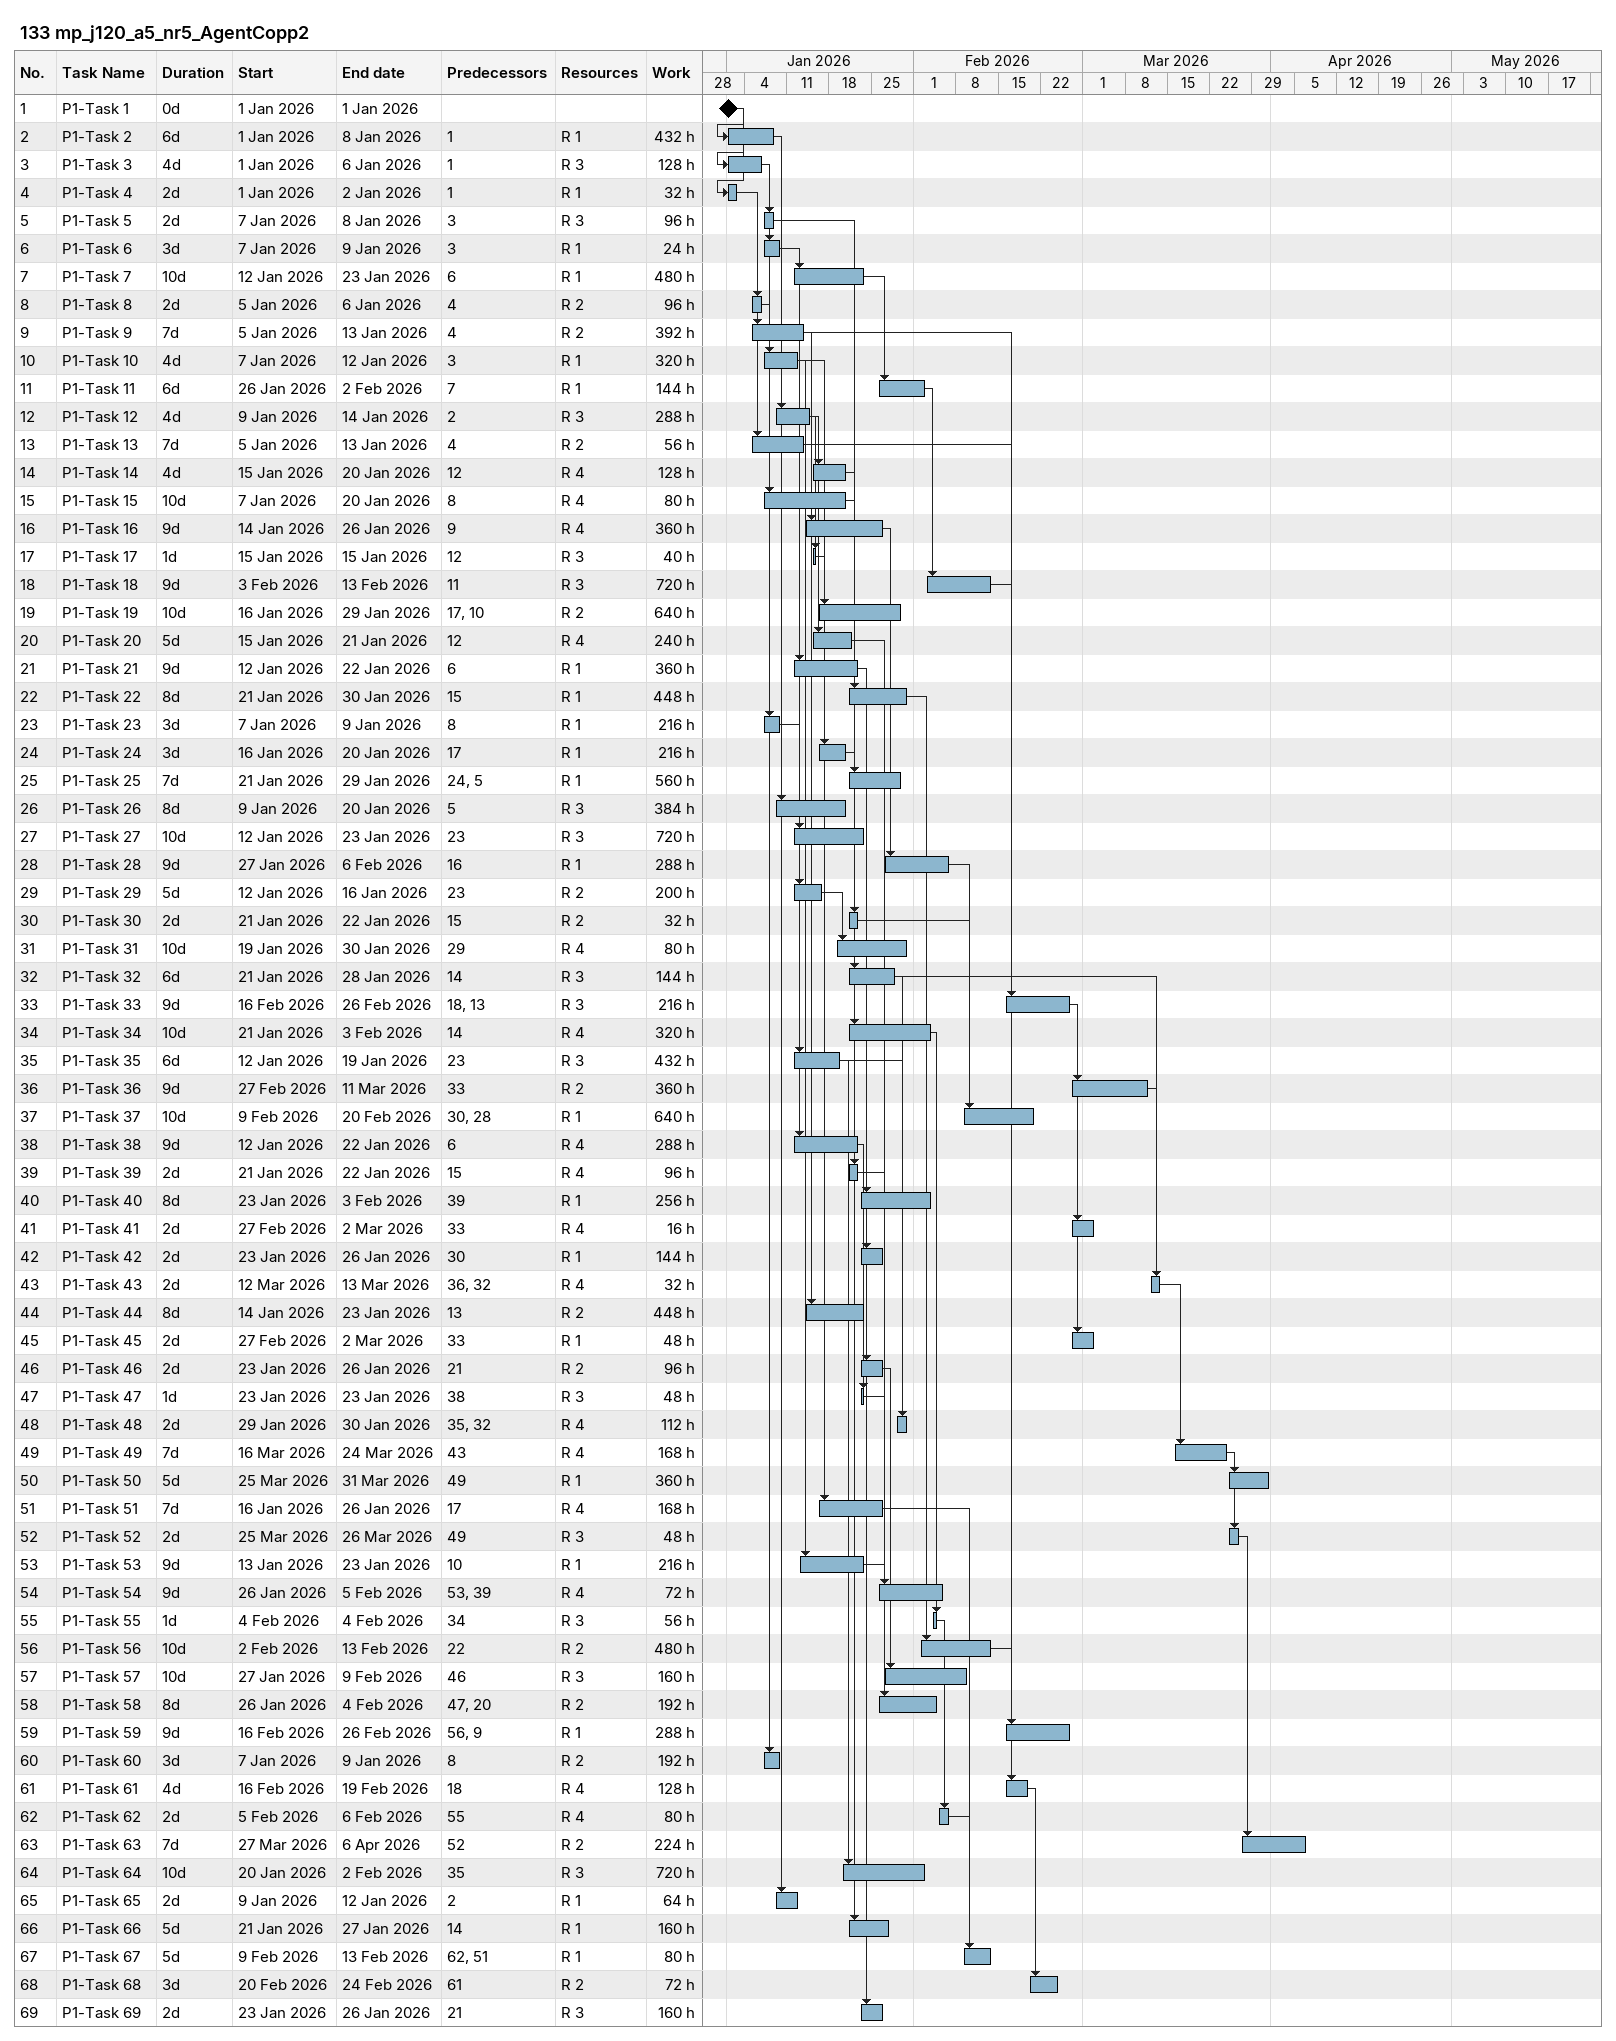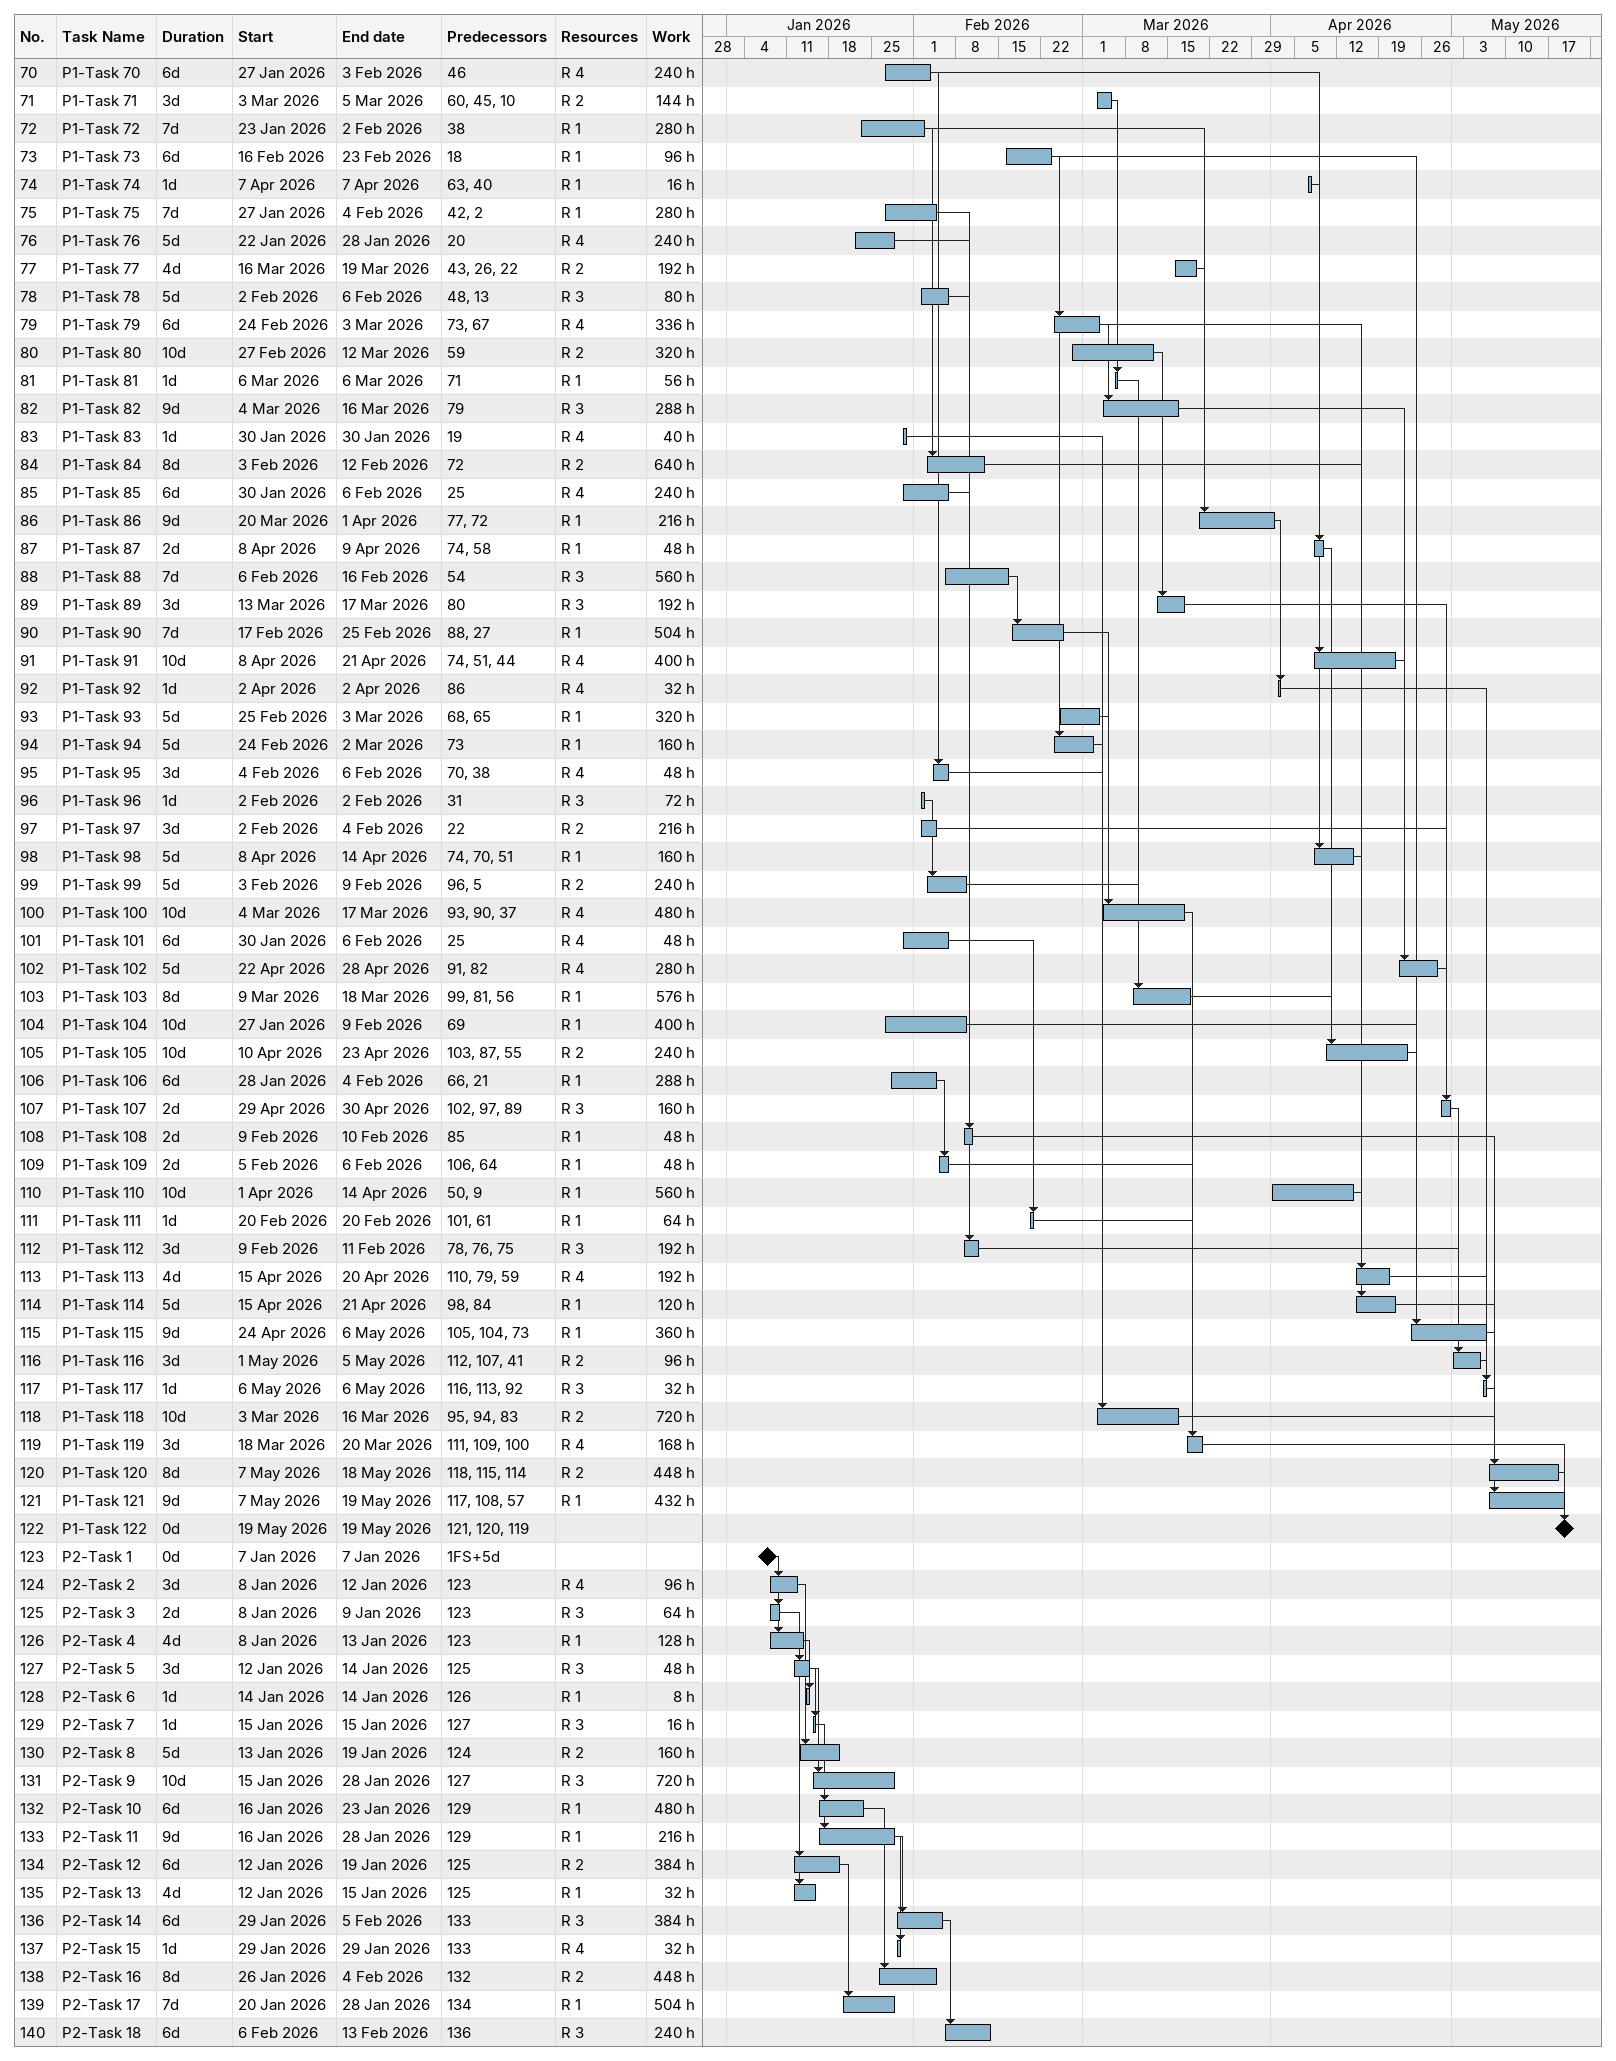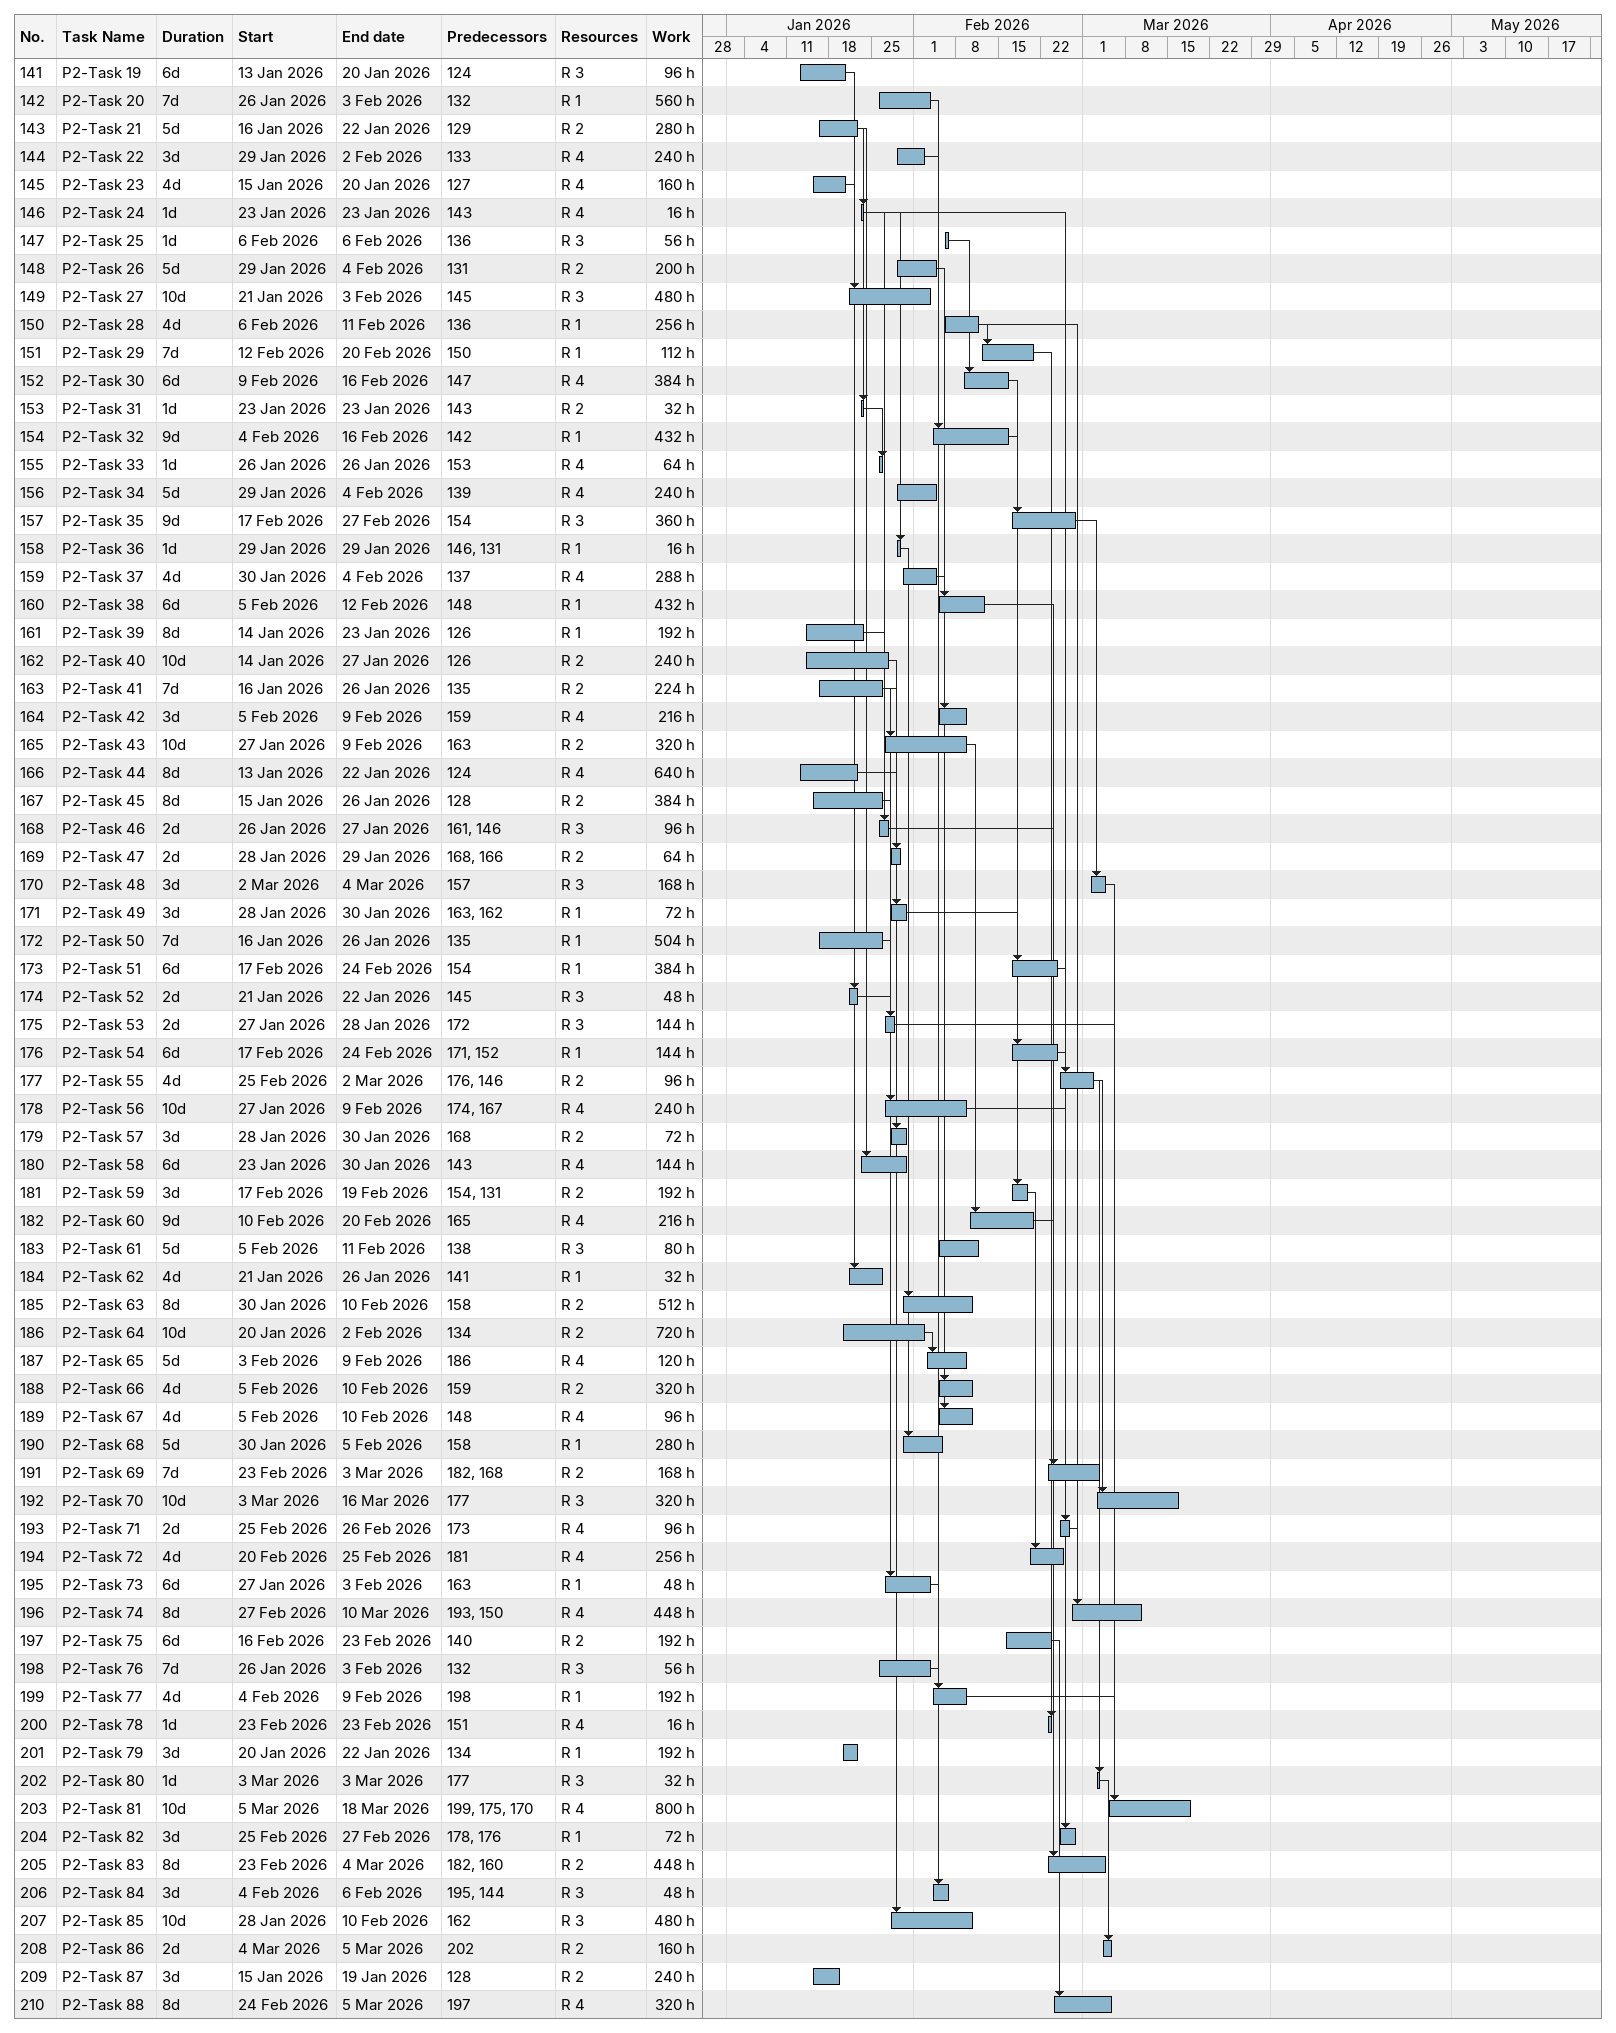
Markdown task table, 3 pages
133 mp_j120_a5_nr5_AgentCopp2

| ID | Task | Duration | Start | Finish | Predecessors | Resources | Work (h) |
|---|---|---|---|---|---|---|---|
| 1 | P1-Task 1 | 0d | 2026-01-01 | 2026-01-01 |  |  |  |
| 2 | P1-Task 2 | 6d | 2026-01-01 | 2026-01-08 | 1 | R 1 | 432 |
| 3 | P1-Task 3 | 4d | 2026-01-01 | 2026-01-06 | 1 | R 3 | 128 |
| 4 | P1-Task 4 | 2d | 2026-01-01 | 2026-01-02 | 1 | R 1 | 32 |
| 5 | P1-Task 5 | 2d | 2026-01-07 | 2026-01-08 | 3 | R 3 | 96 |
| 6 | P1-Task 6 | 3d | 2026-01-07 | 2026-01-09 | 3 | R 1 | 24 |
| 7 | P1-Task 7 | 10d | 2026-01-12 | 2026-01-23 | 6 | R 1 | 480 |
| 8 | P1-Task 8 | 2d | 2026-01-05 | 2026-01-06 | 4 | R 2 | 96 |
| 9 | P1-Task 9 | 7d | 2026-01-05 | 2026-01-13 | 4 | R 2 | 392 |
| 10 | P1-Task 10 | 4d | 2026-01-07 | 2026-01-12 | 3 | R 1 | 320 |
| 11 | P1-Task 11 | 6d | 2026-01-26 | 2026-02-02 | 7 | R 1 | 144 |
| 12 | P1-Task 12 | 4d | 2026-01-09 | 2026-01-14 | 2 | R 3 | 288 |
| 13 | P1-Task 13 | 7d | 2026-01-05 | 2026-01-13 | 4 | R 2 | 56 |
| 14 | P1-Task 14 | 4d | 2026-01-15 | 2026-01-20 | 12 | R 4 | 128 |
| 15 | P1-Task 15 | 10d | 2026-01-07 | 2026-01-20 | 8 | R 4 | 80 |
| 16 | P1-Task 16 | 9d | 2026-01-14 | 2026-01-26 | 9 | R 4 | 360 |
| 17 | P1-Task 17 | 1d | 2026-01-15 | 2026-01-15 | 12 | R 3 | 40 |
| 18 | P1-Task 18 | 9d | 2026-02-03 | 2026-02-13 | 11 | R 3 | 720 |
| 19 | P1-Task 19 | 10d | 2026-01-16 | 2026-01-29 | 17, 10 | R 2 | 640 |
| 20 | P1-Task 20 | 5d | 2026-01-15 | 2026-01-21 | 12 | R 4 | 240 |
| 21 | P1-Task 21 | 9d | 2026-01-12 | 2026-01-22 | 6 | R 1 | 360 |
| 22 | P1-Task 22 | 8d | 2026-01-21 | 2026-01-30 | 15 | R 1 | 448 |
| 23 | P1-Task 23 | 3d | 2026-01-07 | 2026-01-09 | 8 | R 1 | 216 |
| 24 | P1-Task 24 | 3d | 2026-01-16 | 2026-01-20 | 17 | R 1 | 216 |
| 25 | P1-Task 25 | 7d | 2026-01-21 | 2026-01-29 | 24, 5 | R 1 | 560 |
| 26 | P1-Task 26 | 8d | 2026-01-09 | 2026-01-20 | 5 | R 3 | 384 |
| 27 | P1-Task 27 | 10d | 2026-01-12 | 2026-01-23 | 23 | R 3 | 720 |
| 28 | P1-Task 28 | 9d | 2026-01-27 | 2026-02-06 | 16 | R 1 | 288 |
| 29 | P1-Task 29 | 5d | 2026-01-12 | 2026-01-16 | 23 | R 2 | 200 |
| 30 | P1-Task 30 | 2d | 2026-01-21 | 2026-01-22 | 15 | R 2 | 32 |
| 31 | P1-Task 31 | 10d | 2026-01-19 | 2026-01-30 | 29 | R 4 | 80 |
| 32 | P1-Task 32 | 6d | 2026-01-21 | 2026-01-28 | 14 | R 3 | 144 |
| 33 | P1-Task 33 | 9d | 2026-02-16 | 2026-02-26 | 18, 13 | R 3 | 216 |
| 34 | P1-Task 34 | 10d | 2026-01-21 | 2026-02-03 | 14 | R 4 | 320 |
| 35 | P1-Task 35 | 6d | 2026-01-12 | 2026-01-19 | 23 | R 3 | 432 |
| 36 | P1-Task 36 | 9d | 2026-02-27 | 2026-03-11 | 33 | R 2 | 360 |
| 37 | P1-Task 37 | 10d | 2026-02-09 | 2026-02-20 | 30, 28 | R 1 | 640 |
| 38 | P1-Task 38 | 9d | 2026-01-12 | 2026-01-22 | 6 | R 4 | 288 |
| 39 | P1-Task 39 | 2d | 2026-01-21 | 2026-01-22 | 15 | R 4 | 96 |
| 40 | P1-Task 40 | 8d | 2026-01-23 | 2026-02-03 | 39 | R 1 | 256 |
| 41 | P1-Task 41 | 2d | 2026-02-27 | 2026-03-02 | 33 | R 4 | 16 |
| 42 | P1-Task 42 | 2d | 2026-01-23 | 2026-01-26 | 30 | R 1 | 144 |
| 43 | P1-Task 43 | 2d | 2026-03-12 | 2026-03-13 | 36, 32 | R 4 | 32 |
| 44 | P1-Task 44 | 8d | 2026-01-14 | 2026-01-23 | 13 | R 2 | 448 |
| 45 | P1-Task 45 | 2d | 2026-02-27 | 2026-03-02 | 33 | R 1 | 48 |
| 46 | P1-Task 46 | 2d | 2026-01-23 | 2026-01-26 | 21 | R 2 | 96 |
| 47 | P1-Task 47 | 1d | 2026-01-23 | 2026-01-23 | 38 | R 3 | 48 |
| 48 | P1-Task 48 | 2d | 2026-01-29 | 2026-01-30 | 35, 32 | R 4 | 112 |
| 49 | P1-Task 49 | 7d | 2026-03-16 | 2026-03-24 | 43 | R 4 | 168 |
| 50 | P1-Task 50 | 5d | 2026-03-25 | 2026-03-31 | 49 | R 1 | 360 |
| 51 | P1-Task 51 | 7d | 2026-01-16 | 2026-01-26 | 17 | R 4 | 168 |
| 52 | P1-Task 52 | 2d | 2026-03-25 | 2026-03-26 | 49 | R 3 | 48 |
| 53 | P1-Task 53 | 9d | 2026-01-13 | 2026-01-23 | 10 | R 1 | 216 |
| 54 | P1-Task 54 | 9d | 2026-01-26 | 2026-02-05 | 53, 39 | R 4 | 72 |
| 55 | P1-Task 55 | 1d | 2026-02-04 | 2026-02-04 | 34 | R 3 | 56 |
| 56 | P1-Task 56 | 10d | 2026-02-02 | 2026-02-13 | 22 | R 2 | 480 |
| 57 | P1-Task 57 | 10d | 2026-01-27 | 2026-02-09 | 46 | R 3 | 160 |
| 58 | P1-Task 58 | 8d | 2026-01-26 | 2026-02-04 | 47, 20 | R 2 | 192 |
| 59 | P1-Task 59 | 9d | 2026-02-16 | 2026-02-26 | 56, 9 | R 1 | 288 |
| 60 | P1-Task 60 | 3d | 2026-01-07 | 2026-01-09 | 8 | R 2 | 192 |
| 61 | P1-Task 61 | 4d | 2026-02-16 | 2026-02-19 | 18 | R 4 | 128 |
| 62 | P1-Task 62 | 2d | 2026-02-05 | 2026-02-06 | 55 | R 4 | 80 |
| 63 | P1-Task 63 | 7d | 2026-03-27 | 2026-04-06 | 52 | R 2 | 224 |
| 64 | P1-Task 64 | 10d | 2026-01-20 | 2026-02-02 | 35 | R 3 | 720 |
| 65 | P1-Task 65 | 2d | 2026-01-09 | 2026-01-12 | 2 | R 1 | 64 |
| 66 | P1-Task 66 | 5d | 2026-01-21 | 2026-01-27 | 14 | R 1 | 160 |
| 67 | P1-Task 67 | 5d | 2026-02-09 | 2026-02-13 | 62, 51 | R 1 | 80 |
| 68 | P1-Task 68 | 3d | 2026-02-20 | 2026-02-24 | 61 | R 2 | 72 |
| 69 | P1-Task 69 | 2d | 2026-01-23 | 2026-01-26 | 21 | R 3 | 160 |
| 70 | P1-Task 70 | 6d | 2026-01-27 | 2026-02-03 | 46 | R 4 | 240 |
| 71 | P1-Task 71 | 3d | 2026-03-03 | 2026-03-05 | 60, 45, 10 | R 2 | 144 |
| 72 | P1-Task 72 | 7d | 2026-01-23 | 2026-02-02 | 38 | R 1 | 280 |
| 73 | P1-Task 73 | 6d | 2026-02-16 | 2026-02-23 | 18 | R 1 | 96 |
| 74 | P1-Task 74 | 1d | 2026-04-07 | 2026-04-07 | 63, 40 | R 1 | 16 |
| 75 | P1-Task 75 | 7d | 2026-01-27 | 2026-02-04 | 42, 2 | R 1 | 280 |
| 76 | P1-Task 76 | 5d | 2026-01-22 | 2026-01-28 | 20 | R 4 | 240 |
| 77 | P1-Task 77 | 4d | 2026-03-16 | 2026-03-19 | 43, 26, 22 | R 2 | 192 |
| 78 | P1-Task 78 | 5d | 2026-02-02 | 2026-02-06 | 48, 13 | R 3 | 80 |
| 79 | P1-Task 79 | 6d | 2026-02-24 | 2026-03-03 | 73, 67 | R 4 | 336 |
| 80 | P1-Task 80 | 10d | 2026-02-27 | 2026-03-12 | 59 | R 2 | 320 |
| 81 | P1-Task 81 | 1d | 2026-03-06 | 2026-03-06 | 71 | R 1 | 56 |
| 82 | P1-Task 82 | 9d | 2026-03-04 | 2026-03-16 | 79 | R 3 | 288 |
| 83 | P1-Task 83 | 1d | 2026-01-30 | 2026-01-30 | 19 | R 4 | 40 |
| 84 | P1-Task 84 | 8d | 2026-02-03 | 2026-02-12 | 72 | R 2 | 640 |
| 85 | P1-Task 85 | 6d | 2026-01-30 | 2026-02-06 | 25 | R 4 | 240 |
| 86 | P1-Task 86 | 9d | 2026-03-20 | 2026-04-01 | 77, 72 | R 1 | 216 |
| 87 | P1-Task 87 | 2d | 2026-04-08 | 2026-04-09 | 74, 58 | R 1 | 48 |
| 88 | P1-Task 88 | 7d | 2026-02-06 | 2026-02-16 | 54 | R 3 | 560 |
| 89 | P1-Task 89 | 3d | 2026-03-13 | 2026-03-17 | 80 | R 3 | 192 |
| 90 | P1-Task 90 | 7d | 2026-02-17 | 2026-02-25 | 88, 27 | R 1 | 504 |
| 91 | P1-Task 91 | 10d | 2026-04-08 | 2026-04-21 | 74, 51, 44 | R 4 | 400 |
| 92 | P1-Task 92 | 1d | 2026-04-02 | 2026-04-02 | 86 | R 4 | 32 |
| 93 | P1-Task 93 | 5d | 2026-02-25 | 2026-03-03 | 68, 65 | R 1 | 320 |
| 94 | P1-Task 94 | 5d | 2026-02-24 | 2026-03-02 | 73 | R 1 | 160 |
| 95 | P1-Task 95 | 3d | 2026-02-04 | 2026-02-06 | 70, 38 | R 4 | 48 |
| 96 | P1-Task 96 | 1d | 2026-02-02 | 2026-02-02 | 31 | R 3 | 72 |
| 97 | P1-Task 97 | 3d | 2026-02-02 | 2026-02-04 | 22 | R 2 | 216 |
| 98 | P1-Task 98 | 5d | 2026-04-08 | 2026-04-14 | 74, 70, 51 | R 1 | 160 |
| 99 | P1-Task 99 | 5d | 2026-02-03 | 2026-02-09 | 96, 5 | R 2 | 240 |
| 100 | P1-Task 100 | 10d | 2026-03-04 | 2026-03-17 | 93, 90, 37 | R 4 | 480 |
| 101 | P1-Task 101 | 6d | 2026-01-30 | 2026-02-06 | 25 | R 4 | 48 |
| 102 | P1-Task 102 | 5d | 2026-04-22 | 2026-04-28 | 91, 82 | R 4 | 280 |
| 103 | P1-Task 103 | 8d | 2026-03-09 | 2026-03-18 | 99, 81, 56 | R 1 | 576 |
| 104 | P1-Task 104 | 10d | 2026-01-27 | 2026-02-09 | 69 | R 1 | 400 |
| 105 | P1-Task 105 | 10d | 2026-04-10 | 2026-04-23 | 103, 87, 55 | R 2 | 240 |
| 106 | P1-Task 106 | 6d | 2026-01-28 | 2026-02-04 | 66, 21 | R 1 | 288 |
| 107 | P1-Task 107 | 2d | 2026-04-29 | 2026-04-30 | 102, 97, 89 | R 3 | 160 |
| 108 | P1-Task 108 | 2d | 2026-02-09 | 2026-02-10 | 85 | R 1 | 48 |
| 109 | P1-Task 109 | 2d | 2026-02-05 | 2026-02-06 | 106, 64 | R 1 | 48 |
| 110 | P1-Task 110 | 10d | 2026-04-01 | 2026-04-14 | 50, 9 | R 1 | 560 |
| 111 | P1-Task 111 | 1d | 2026-02-20 | 2026-02-20 | 101, 61 | R 1 | 64 |
| 112 | P1-Task 112 | 3d | 2026-02-09 | 2026-02-11 | 78, 76, 75 | R 3 | 192 |
| 113 | P1-Task 113 | 4d | 2026-04-15 | 2026-04-20 | 110, 79, 59 | R 4 | 192 |
| 114 | P1-Task 114 | 5d | 2026-04-15 | 2026-04-21 | 98, 84 | R 1 | 120 |
| 115 | P1-Task 115 | 9d | 2026-04-24 | 2026-05-06 | 105, 104, 73 | R 1 | 360 |
| 116 | P1-Task 116 | 3d | 2026-05-01 | 2026-05-05 | 112, 107, 41 | R 2 | 96 |
| 117 | P1-Task 117 | 1d | 2026-05-06 | 2026-05-06 | 116, 113, 92 | R 3 | 32 |
| 118 | P1-Task 118 | 10d | 2026-03-03 | 2026-03-16 | 95, 94, 83 | R 2 | 720 |
| 119 | P1-Task 119 | 3d | 2026-03-18 | 2026-03-20 | 111, 109, 100 | R 4 | 168 |
| 120 | P1-Task 120 | 8d | 2026-05-07 | 2026-05-18 | 118, 115, 114 | R 2 | 448 |
| 121 | P1-Task 121 | 9d | 2026-05-07 | 2026-05-19 | 117, 108, 57 | R 1 | 432 |
| 122 | P1-Task 122 | 0d | 2026-05-19 | 2026-05-19 | 121, 120, 119 |  |  |
| 123 | P2-Task 1 | 0d | 2026-01-07 | 2026-01-07 | 1FS+5d |  |  |
| 124 | P2-Task 2 | 3d | 2026-01-08 | 2026-01-12 | 123 | R 4 | 96 |
| 125 | P2-Task 3 | 2d | 2026-01-08 | 2026-01-09 | 123 | R 3 | 64 |
| 126 | P2-Task 4 | 4d | 2026-01-08 | 2026-01-13 | 123 | R 1 | 128 |
| 127 | P2-Task 5 | 3d | 2026-01-12 | 2026-01-14 | 125 | R 3 | 48 |
| 128 | P2-Task 6 | 1d | 2026-01-14 | 2026-01-14 | 126 | R 1 | 8 |
| 129 | P2-Task 7 | 1d | 2026-01-15 | 2026-01-15 | 127 | R 3 | 16 |
| 130 | P2-Task 8 | 5d | 2026-01-13 | 2026-01-19 | 124 | R 2 | 160 |
| 131 | P2-Task 9 | 10d | 2026-01-15 | 2026-01-28 | 127 | R 3 | 720 |
| 132 | P2-Task 10 | 6d | 2026-01-16 | 2026-01-23 | 129 | R 1 | 480 |
| 133 | P2-Task 11 | 9d | 2026-01-16 | 2026-01-28 | 129 | R 1 | 216 |
| 134 | P2-Task 12 | 6d | 2026-01-12 | 2026-01-19 | 125 | R 2 | 384 |
| 135 | P2-Task 13 | 4d | 2026-01-12 | 2026-01-15 | 125 | R 1 | 32 |
| 136 | P2-Task 14 | 6d | 2026-01-29 | 2026-02-05 | 133 | R 3 | 384 |
| 137 | P2-Task 15 | 1d | 2026-01-29 | 2026-01-29 | 133 | R 4 | 32 |
| 138 | P2-Task 16 | 8d | 2026-01-26 | 2026-02-04 | 132 | R 2 | 448 |
| 139 | P2-Task 17 | 7d | 2026-01-20 | 2026-01-28 | 134 | R 1 | 504 |
| 140 | P2-Task 18 | 6d | 2026-02-06 | 2026-02-13 | 136 | R 3 | 240 |
| 141 | P2-Task 19 | 6d | 2026-01-13 | 2026-01-20 | 124 | R 3 | 96 |
| 142 | P2-Task 20 | 7d | 2026-01-26 | 2026-02-03 | 132 | R 1 | 560 |
| 143 | P2-Task 21 | 5d | 2026-01-16 | 2026-01-22 | 129 | R 2 | 280 |
| 144 | P2-Task 22 | 3d | 2026-01-29 | 2026-02-02 | 133 | R 4 | 240 |
| 145 | P2-Task 23 | 4d | 2026-01-15 | 2026-01-20 | 127 | R 4 | 160 |
| 146 | P2-Task 24 | 1d | 2026-01-23 | 2026-01-23 | 143 | R 4 | 16 |
| 147 | P2-Task 25 | 1d | 2026-02-06 | 2026-02-06 | 136 | R 3 | 56 |
| 148 | P2-Task 26 | 5d | 2026-01-29 | 2026-02-04 | 131 | R 2 | 200 |
| 149 | P2-Task 27 | 10d | 2026-01-21 | 2026-02-03 | 145 | R 3 | 480 |
| 150 | P2-Task 28 | 4d | 2026-02-06 | 2026-02-11 | 136 | R 1 | 256 |
| 151 | P2-Task 29 | 7d | 2026-02-12 | 2026-02-20 | 150 | R 1 | 112 |
| 152 | P2-Task 30 | 6d | 2026-02-09 | 2026-02-16 | 147 | R 4 | 384 |
| 153 | P2-Task 31 | 1d | 2026-01-23 | 2026-01-23 | 143 | R 2 | 32 |
| 154 | P2-Task 32 | 9d | 2026-02-04 | 2026-02-16 | 142 | R 1 | 432 |
| 155 | P2-Task 33 | 1d | 2026-01-26 | 2026-01-26 | 153 | R 4 | 64 |
| 156 | P2-Task 34 | 5d | 2026-01-29 | 2026-02-04 | 139 | R 4 | 240 |
| 157 | P2-Task 35 | 9d | 2026-02-17 | 2026-02-27 | 154 | R 3 | 360 |
| 158 | P2-Task 36 | 1d | 2026-01-29 | 2026-01-29 | 146, 131 | R 1 | 16 |
| 159 | P2-Task 37 | 4d | 2026-01-30 | 2026-02-04 | 137 | R 4 | 288 |
| 160 | P2-Task 38 | 6d | 2026-02-05 | 2026-02-12 | 148 | R 1 | 432 |
| 161 | P2-Task 39 | 8d | 2026-01-14 | 2026-01-23 | 126 | R 1 | 192 |
| 162 | P2-Task 40 | 10d | 2026-01-14 | 2026-01-27 | 126 | R 2 | 240 |
| 163 | P2-Task 41 | 7d | 2026-01-16 | 2026-01-26 | 135 | R 2 | 224 |
| 164 | P2-Task 42 | 3d | 2026-02-05 | 2026-02-09 | 159 | R 4 | 216 |
| 165 | P2-Task 43 | 10d | 2026-01-27 | 2026-02-09 | 163 | R 2 | 320 |
| 166 | P2-Task 44 | 8d | 2026-01-13 | 2026-01-22 | 124 | R 4 | 640 |
| 167 | P2-Task 45 | 8d | 2026-01-15 | 2026-01-26 | 128 | R 2 | 384 |
| 168 | P2-Task 46 | 2d | 2026-01-26 | 2026-01-27 | 161, 146 | R 3 | 96 |
| 169 | P2-Task 47 | 2d | 2026-01-28 | 2026-01-29 | 168, 166 | R 2 | 64 |
| 170 | P2-Task 48 | 3d | 2026-03-02 | 2026-03-04 | 157 | R 3 | 168 |
| 171 | P2-Task 49 | 3d | 2026-01-28 | 2026-01-30 | 163, 162 | R 1 | 72 |
| 172 | P2-Task 50 | 7d | 2026-01-16 | 2026-01-26 | 135 | R 1 | 504 |
| 173 | P2-Task 51 | 6d | 2026-02-17 | 2026-02-24 | 154 | R 1 | 384 |
| 174 | P2-Task 52 | 2d | 2026-01-21 | 2026-01-22 | 145 | R 3 | 48 |
| 175 | P2-Task 53 | 2d | 2026-01-27 | 2026-01-28 | 172 | R 3 | 144 |
| 176 | P2-Task 54 | 6d | 2026-02-17 | 2026-02-24 | 171, 152 | R 1 | 144 |
| 177 | P2-Task 55 | 4d | 2026-02-25 | 2026-03-02 | 176, 146 | R 2 | 96 |
| 178 | P2-Task 56 | 10d | 2026-01-27 | 2026-02-09 | 174, 167 | R 4 | 240 |
| 179 | P2-Task 57 | 3d | 2026-01-28 | 2026-01-30 | 168 | R 2 | 72 |
| 180 | P2-Task 58 | 6d | 2026-01-23 | 2026-01-30 | 143 | R 4 | 144 |
| 181 | P2-Task 59 | 3d | 2026-02-17 | 2026-02-19 | 154, 131 | R 2 | 192 |
| 182 | P2-Task 60 | 9d | 2026-02-10 | 2026-02-20 | 165 | R 4 | 216 |
| 183 | P2-Task 61 | 5d | 2026-02-05 | 2026-02-11 | 138 | R 3 | 80 |
| 184 | P2-Task 62 | 4d | 2026-01-21 | 2026-01-26 | 141 | R 1 | 32 |
| 185 | P2-Task 63 | 8d | 2026-01-30 | 2026-02-10 | 158 | R 2 | 512 |
| 186 | P2-Task 64 | 10d | 2026-01-20 | 2026-02-02 | 134 | R 2 | 720 |
| 187 | P2-Task 65 | 5d | 2026-02-03 | 2026-02-09 | 186 | R 4 | 120 |
| 188 | P2-Task 66 | 4d | 2026-02-05 | 2026-02-10 | 159 | R 2 | 320 |
| 189 | P2-Task 67 | 4d | 2026-02-05 | 2026-02-10 | 148 | R 4 | 96 |
| 190 | P2-Task 68 | 5d | 2026-01-30 | 2026-02-05 | 158 | R 1 | 280 |
| 191 | P2-Task 69 | 7d | 2026-02-23 | 2026-03-03 | 182, 168 | R 2 | 168 |
| 192 | P2-Task 70 | 10d | 2026-03-03 | 2026-03-16 | 177 | R 3 | 320 |
| 193 | P2-Task 71 | 2d | 2026-02-25 | 2026-02-26 | 173 | R 4 | 96 |
| 194 | P2-Task 72 | 4d | 2026-02-20 | 2026-02-25 | 181 | R 4 | 256 |
| 195 | P2-Task 73 | 6d | 2026-01-27 | 2026-02-03 | 163 | R 1 | 48 |
| 196 | P2-Task 74 | 8d | 2026-02-27 | 2026-03-10 | 193, 150 | R 4 | 448 |
| 197 | P2-Task 75 | 6d | 2026-02-16 | 2026-02-23 | 140 | R 2 | 192 |
| 198 | P2-Task 76 | 7d | 2026-01-26 | 2026-02-03 | 132 | R 3 | 56 |
| 199 | P2-Task 77 | 4d | 2026-02-04 | 2026-02-09 | 198 | R 1 | 192 |
| 200 | P2-Task 78 | 1d | 2026-02-23 | 2026-02-23 | 151 | R 4 | 16 |
| 201 | P2-Task 79 | 3d | 2026-01-20 | 2026-01-22 | 134 | R 1 | 192 |
| 202 | P2-Task 80 | 1d | 2026-03-03 | 2026-03-03 | 177 | R 3 | 32 |
| 203 | P2-Task 81 | 10d | 2026-03-05 | 2026-03-18 | 199, 175, 170 | R 4 | 800 |
| 204 | P2-Task 82 | 3d | 2026-02-25 | 2026-02-27 | 178, 176 | R 1 | 72 |
| 205 | P2-Task 83 | 8d | 2026-02-23 | 2026-03-04 | 182, 160 | R 2 | 448 |
| 206 | P2-Task 84 | 3d | 2026-02-04 | 2026-02-06 | 195, 144 | R 3 | 48 |
| 207 | P2-Task 85 | 10d | 2026-01-28 | 2026-02-10 | 162 | R 3 | 480 |
| 208 | P2-Task 86 | 2d | 2026-03-04 | 2026-03-05 | 202 | R 2 | 160 |
| 209 | P2-Task 87 | 3d | 2026-01-15 | 2026-01-19 | 128 | R 2 | 240 |
| 210 | P2-Task 88 | 8d | 2026-02-24 | 2026-03-05 | 197 | R 4 | 320 |
